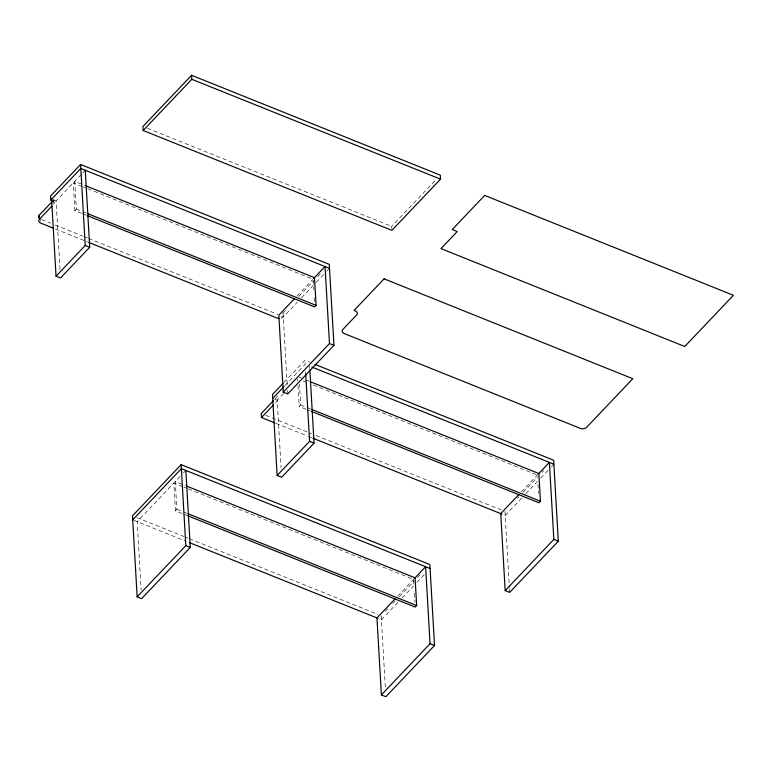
<?xml version="1.0" encoding="UTF-8"?>
<svg xmlns="http://www.w3.org/2000/svg" width="772" height="772" viewBox="0 0 772 772"><rect width="100%" height="100%" fill="white"/><g stroke="black" fill="none" stroke-linecap="round" stroke-linejoin="round"><path stroke-width="0.58" stroke-dasharray="3.86 2.9" d="M60.033 269.563L56.076 200.99L82.025 173.681M82.836 172.831L85.277 170.265M81.562 213.323L74.874 210.631L76.331 209.096L74.73 181.362L84.766 185.396M296.979 296.072L312.66 279.57M282.716 313.307A4.458 2.963 -3.3 0 0 283.063 312.988L287.194 308.646M298.745 296.487L313.606 280.854M317.726 276.511L320.206 273.906M281.037 318.228A4.458 2.963 -3.3 0 0 283.295 316.983L297.326 302.219M301.447 297.876L315.487 283.112M316.308 282.243L326.218 271.821M327.038 270.953L329.519 268.347M391.761 228.358L391.645 226.36L436.18 179.5M180.069 476.517L137.184 521.64L141.141 590.213M183.369 473.043L185.84 470.447M283.835 382.536L304.921 360.35L309.379 362.136M284.878 385.672L305.152 364.345L304.921 360.35M275.025 399.037L277.457 396.48L277.688 400.475L275.257 403.032M283.671 393.44L277.187 400.272L281.076 467.639M182.134 513.496L175.437 510.803L176.904 509.269L175.302 481.535L185.338 485.569M305.915 409.189L299.227 406.506L300.684 404.962L299.488 384.166M397.57 596.225L414.062 578.865M385.325 611.385L387.795 608.78M392.745 603.579L395.216 600.973M399.346 596.631L414.188 581.007M417.488 577.543L419.958 574.937M397.927 602.363L381.436 619.713L376.958 617.918M402.048 598.02L413.589 585.871M416.89 582.406L424.31 574.59M521.351 491.918L537.843 474.568M517.356 498.403L519.006 496.666M523.126 492.324L537.148 477.578M542.089 472.368L543.739 470.63M521.708 498.056L505.216 515.407L502.977 514.509M525.828 493.713L537.38 481.564M540.67 478.1L548.091 470.283M551.391 466.819L553.871 464.213M147.384 128.277L391.645 226.36M82.189 186.477L73.272 182.896L74.874 210.631M83.308 186.93L86.657 188.271M87.767 188.715L313.036 279.175M52.718 199.639L56.076 200.99M76.331 209.096L81.909 211.335M83.019 211.779L86.367 213.13M82.672 213.767L86.02 215.108M41.727 219.615L50.643 223.195M55.102 224.99L82.971 236.174M84.08 236.628L87.429 237.969M88.539 238.413L276.897 314.05A4.458 2.963 -3.3 0 0 277.949 314.349M281.056 316.086L283.295 316.983M55.333 228.985L87.661 241.964M299.082 377.228L304.66 379.467M305.77 379.921L309.118 381.262M303.203 381.011L308.771 383.25M313.239 385.035L537.389 475.041L537.524 477.357M300.684 404.962L310.72 408.996M307.034 409.633L310.373 410.984M274.697 399.269L277.688 400.475M265.713 415.336L311.55 433.748M316.028 435.543L501.626 510.07M276 423.374L307.314 435.948M308.424 436.392L311.782 437.743M182.761 486.659L173.845 483.069L175.437 510.803M183.881 487.103L187.229 488.444M188.339 488.898L413.609 579.347L414.004 586.286M176.904 509.269L182.481 511.508M183.591 511.961L186.94 513.303M183.244 513.94L187.712 515.735M136.943 517.645L183.784 536.453M184.904 536.897L188.252 538.248M189.362 538.692L377.855 614.377M133.826 520.289L186.245 541.346M537.92 484.285L538.46 493.53M504.984 511.421L509.375 587.588M509.443 588.795L509.655 592.404M414.41 593.214L414.94 602.459M381.204 615.718L385.382 688.286M313.104 280.332L313.635 289.577M314.098 297.664L314.436 303.444M309.63 366.14L309.765 368.543M305.567 371.564L305.702 373.966M297.625 378.772L297.76 381.078M298.021 385.701L299.227 406.506M283.063 312.988L287.242 385.556M287.522 390.362L287.734 393.971M53.866 199.736L54.04 202.737M40.617 219.171L40.733 221.168M52.921 201.019A4.458 2.963 -3.3 0 1 53.336 204.599L53.104 200.604A4.458 2.963 -3.3 0 0 53.606 199.89"/><path stroke-width="1.16" d="M294.499 298.677L278.817 315.179L283.256 392.176L287.734 393.971L333.958 345.335L329.287 264.352L80.568 164.475L50.556 196.049L50.788 200.044L52.033 200.546M50.788 200.044L80.799 168.47L329.519 268.347M39.073 218.08A4.458 2.963 -3.3 0 1 39.314 215.108L52.293 201.463M53.104 228.087L40.848 223.166A4.458 2.963 -3.3 0 1 39.546 219.103L51.714 206.307M191.581 75.289L142.926 126.492L143.158 130.487L391.877 230.355L440.532 179.162L440.301 175.167L191.581 75.289L191.813 79.284L143.158 130.487M85.277 170.265L89.716 247.262L60.515 277.978L56.038 276.183L85.238 245.467L80.568 164.475M313.48 278.702L325.041 266.543L329.48 343.54L283.256 392.176M85.885 185.84L314.493 277.64L316.095 305.374L314.638 306.909L87.139 215.562M395.1 598.831L376.958 617.918L381.397 694.906L385.875 696.711L434.53 645.508L429.859 564.525L181.14 464.657L132.485 515.85L137.155 596.833L141.623 598.638L190.279 547.435L185.84 470.447M132.707 519.846L181.372 468.643L430.091 568.52M283.025 383.385L272.477 394.482L277.148 475.465L281.626 477.26L314.069 443.128L309.833 369.749M272.709 398.477L284.067 386.531M273.404 400.745L261.235 413.541L261.467 417.536L274.88 422.921M261.467 417.536L273.635 404.74M137.155 596.833L185.811 545.64L181.14 464.657M277.148 475.465L309.591 441.333L305.702 373.966M414.892 578.006L425.613 566.725L430.052 643.713L381.397 694.906M518.88 494.524L500.738 513.612L505.178 590.609L509.655 592.404L558.31 541.201L553.64 460.218L314.957 364.374M538.673 473.699L549.394 462.418L553.833 539.406L505.178 590.609M186.457 486.013L415.066 577.813L416.668 605.547L415.211 607.082L187.712 515.735M310.238 381.706L538.846 473.506L540.448 501.24L538.991 502.775L311.492 411.428M191.813 79.284L440.532 179.162M87.477 213.574L316.095 305.374M88.77 242.408L277.129 318.045A4.458 2.963 -3.3 0 0 279.319 318.45M85.238 245.467L89.716 247.262M329.48 343.54L333.958 345.335M311.84 367.028L553.871 464.213M311.83 409.45L540.448 501.24M312.901 438.187L501.858 514.065M309.591 441.333L314.069 443.128M553.833 539.406L558.31 541.201M188.05 513.747L416.668 605.547M189.594 542.687L376.968 617.928M185.811 545.64L190.279 547.435M430.052 643.713L434.53 645.508M51.599 199.186L56.038 276.183M39.314 215.108L39.546 219.103M384.089 278.837L354.078 310.412L355.323 310.913A4.458 2.963 -3.3 0 1 356.625 314.966L342.836 329.48A4.458 2.963 -3.3 0 0 344.138 333.533L580.419 428.412A4.458 2.963 -3.3 0 0 586.585 427.35L632.808 378.714L384.089 278.837M484.681 195.422L452.247 229.554L457.217 231.552L440.995 248.613L684.745 346.493L733.4 295.29L484.681 195.422"/></g></svg>
